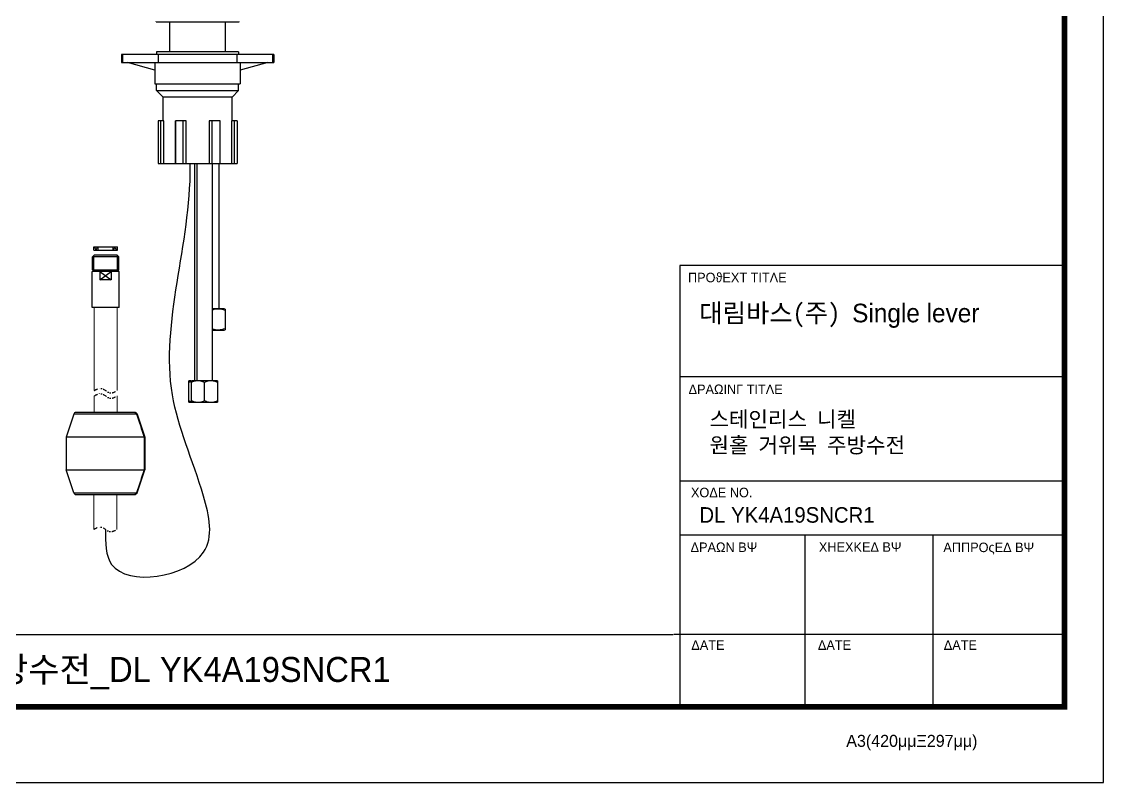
# Model space of a CAD drawing. Extents: x -514 to 953, y 124 to 1198.
# Drawn here: x 293 to 953, y 124 to 587 of the extents above; entities that cross this region are included whole.
import ezdxf

# ---------------------------------------------------------------- set-up
doc = ezdxf.new("R2010")
doc.units = 0
doc.header["$LTSCALE"] = 50
doc.header["$MEASUREMENT"] = 0
doc.linetypes.add('DIVIDE', pattern=[31.75, 12.7, -6.35, 0, -6.35, 0, -6.35])
doc.layers.get('0').update_dxf_attribs({"linetype": 'CONTINUOUS'})
doc.layers.add('1', color=7, linetype='CONTINUOUS')
doc.layers.add('BODY', color=7, linetype='CONTINUOUS')
doc.layers.add('11', color=3, linetype='CONTINUOUS', lineweight=0)
doc.styles.get("Standard").update_dxf_attribs({"font": 'SYMBOL'})
doc.styles.add('단선완성형', font='Gulim.ttf')

msp = doc.modelspace()

# ---------------------------------------------------------------- hatches: boundary and pattern name
at = {"layer": '1'}
h = msp.add_hatch(dxfattribs=at)
h.set_pattern_fill('ANSI37', color=0, scale=10, style=0)
h.set_pattern_definition([(135, (21738.2474, 1234.3352), (0.88388348, 0.88388348), []), (45, (21738.2474, 1234.3352), (0.88388348, -0.88388348), [])])
h.paths.add_polyline_path([(339.9, 449.99), (339.9, 447.99), (337.15, 447.99), (337.15, 449.99)])
h.paths.add_polyline_path([(351.65, 449.99), (351.65, 447.99), (348.9, 447.99), (348.9, 449.99)])

# ---------------------------------------------------------------- linework, layer by layer
at = {"color": 7, "linetype": 'Continuous'}
for p, q in [((375.23, 587.25), (375.23, 587.35)), ((375.23, 587.25), (425.73, 587.25)), ((383.48, 568.85), (383.48, 587.25)), ((417.48, 568.85), (417.48, 587.25)), ((425.73, 587.25), (425.73, 587.35)), ((353.98, 567.35), (353.98, 562.35)), ((446.98, 567.35), (353.98, 567.35)), ((425.48, 568.85), (375.48, 568.85)), ((375.48, 568.85), (375.48, 567.35)), ((425.48, 568.85), (425.48, 567.35)), ((446.98, 567.35), (446.98, 562.35)), ((353.98, 562.35), (446.98, 562.35)), ((374.48, 557.69), (357.65, 562.35)), ((374.48, 562.35), (374.48, 549.35)), ((443.32, 562.35), (426.48, 557.69)), ((426.48, 562.35), (426.48, 549.35)), ((374.48, 549.35), (426.48, 549.35)), ((375.48, 545.35), (375.48, 549.35)), ((425.48, 545.35), (425.48, 549.35)), ((375.48, 545.35), (425.48, 545.35)), ((379.48, 541.35), (375.48, 545.35)), ((421.48, 541.35), (379.48, 541.35)), ((379.48, 526.85), (379.48, 541.35)), ((421.48, 541.35), (425.48, 545.35)), ((421.48, 526.85), (421.48, 541.35)), ((379.85, 526.85), (376.48, 526.85)), ((376.48, 526.85), (376.48, 500.85)), ((379.85, 500.85), (379.85, 526.85)), ((393.54, 526.85), (386.9, 526.85)), ((386.9, 526.85), (386.9, 500.85)), ((393.54, 500.85), (393.54, 526.85)), ((414.18, 526.85), (407.56, 526.85)), ((407.56, 526.85), (407.56, 500.85)), ((414.18, 500.85), (414.18, 526.85)), ((424.48, 526.85), (421.15, 526.85)), ((421.15, 526.85), (421.15, 500.85)), ((424.48, 526.85), (424.48, 500.85)), ((376.48, 500.85), (424.48, 500.85)), ((398.48, 500.85), (398.48, 368.3)), ((399.98, 500.85), (399.98, 368.3)), ((409.38, 500.85), (409.38, 368.3)), ((413.38, 500.85), (413.38, 412.3)), ((416.68, 412.3), (409.38, 412.3)), ((417.18, 412.09), (416.68, 412.3)), ((417.18, 412.09), (417.18, 399.5)), ((409.38, 399.3), (416.68, 399.3)), ((416.68, 399.3), (417.18, 399.5)), ((396.26, 368.3), (395.18, 368.3)), ((395.18, 355.3), (395.18, 368.3)), ((412.68, 368.3), (396.68, 368.3)), ((396.68, 355.3), (396.68, 368.3)), ((404.68, 356.3), (404.68, 367.3)), ((412.68, 368.3), (412.68, 355.3)), ((395.18, 355.3), (412.68, 355.3)), ((324.93, 348.04), (320.27, 334.06)), ((362.13, 349.06), (326.35, 349.06)), ((363.61, 348.04), (368.27, 334.06)), ((367.87, 334.06), (320.27, 334.06)), ((320.27, 334.06), (320.27, 314.06)), ((367.87, 334.06), (367.87, 314.06)), ((368.27, 334.06), (368.16, 334.06)), ((368.16, 314.06), (368.16, 334.06)), ((368.27, 334.06), (368.27, 314.06)), ((320.27, 314.06), (367.87, 314.06)), ((324.93, 300.09), (320.27, 314.06)), ((363.61, 300.09), (368.27, 314.06)), ((368.16, 314.06), (368.27, 314.06)), ((326.35, 299.06), (362.13, 299.06))]:
    msp.add_line(p, q, dxfattribs=at)
at = {"color": 9, "linetype": 'Continuous'}
for p, q in [((354.71, 567.35), (354.71, 562.35)), ((376.56, 562.35), (376.56, 567.35)), ((424.41, 567.35), (424.41, 562.35)), ((446.26, 562.35), (446.26, 567.35)), ((377.87, 526.85), (377.87, 500.85)), ((386.93, 500.85), (386.93, 526.85)), ((391.41, 526.85), (391.41, 500.85)), ((409.42, 500.85), (409.42, 526.85)), ((414.03, 526.85), (414.03, 500.85)), ((422.97, 500.85), (422.97, 526.85)), ((363.26, 348.04), (324.93, 348.04)), ((363.61, 348.04), (363.54, 348.04)), ((324.93, 300.09), (363.26, 300.09)), ((363.54, 300.09), (363.61, 300.09))]:
    msp.add_line(p, q, dxfattribs=at)
at = {"color": 5, "ltscale": 40}
for p, q in [((928.85, 438.62), (694.41, 438.62)), ((928.85, 370.85), (694.41, 370.85)), ((928.85, 370.85), (694.41, 370.85)), ((928.85, 307.11), (694.41, 307.11)), ((928.85, 307.11), (694.41, 307.11)), ((928.85, 274.23), (694.41, 274.23)), ((928.85, 274.23), (694.41, 274.23)), ((770.56, 274.23), (770.56, 169.57)), ((848.71, 274.23), (848.71, 169.57)), ((928.85, 213.77), (690.7, 213.77)), ((928.85, 213.77), (696.24, 213.77)), ((928.85, 169.57), (727.94, 169.57))]:
    msp.add_line(p, q, dxfattribs=at)
at = {"color": 5, "ltscale": 0.5}
msp.add_line((694.41, 438.62), (694.41, 168.15), dxfattribs=at)
at = {"color": 5}
msp.add_line((-490.75, 213.6), (690.42, 213.6), dxfattribs=at)
at = {"ltscale": 0.5}
msp.add_lwpolyline([(-514.33, 123.55), (952.59, 123.55), (952.59, 1198.39), (-514.33, 1198.39)], close=True, dxfattribs=at)
at = {"color": 5, "linetype": 'ByBlock', "lineweight": 200, "const_width": 3.38}
msp.add_lwpolyline([(-490.75, 169.57), (928.85, 169.57), (928.85, 1173.43), (-490.75, 1173.43)], close=True, dxfattribs=at)
at = {"color": 7, "linetype": 'Continuous'}
for centre, radius, start, end in [((398.77, 360.99), 7.26, 107.90373, 109.33318), ((398.81, 360.85), 7.41, 106.72181, 107.90432), ((398.77, 362.61), 7.27, 250.70386, 252.0987), ((398.81, 362.74), 7.41, 252.09822, 253.27824), ((326.35, 347.56), 1.5, 90, 161.56505), ((362.13, 347.59), 1.47, 87.51211, 89.99841), ((362.19, 347.56), 1.5, 18.43495, 90), ((326.35, 300.56), 1.5, 198.43495, 270), ((362.13, 300.54), 1.48, 270.00153, 272.49136), ((362.19, 300.56), 1.5, 270, 341.56505)]:
    msp.add_arc(centre, radius, start, end, dxfattribs=at)
msp.add_spline([(344.24, 277.77), (348.06, 256.43), (404.03, 263.78), (404.03, 298.08), (385.06, 359.82), (395.95, 498.73), (395.92, 500.77)], degree=3)
for points, knots in [([(417.18, 411.3), (415.98, 411.84), (413.95, 412.16), (411.31, 412.05), (410, 411.78), (409.37, 411.56)], [0, 0, 0, 0, 0.499486, 0.748983, 1, 1, 1, 1]), ([(409.37, 400.03), (410, 399.82), (411.31, 399.54), (413.95, 399.43), (415.98, 399.76), (417.18, 400.3)], [0, 0, 0, 0, 0.25101, 0.500514, 1, 1, 1, 1]), ([(400.68, 368.3), (400.34, 368.3), (398.96, 368.22), (397.58, 367.83), (396.68, 367.3)], [0, 0, 0, 0, 0.248849, 1, 1, 1, 1]), ([(404.68, 367.3), (404.38, 367.48), (403.13, 368.08), (401.72, 368.3), (400.68, 368.3)], [0, 0, 0, 0, 0.254579, 1, 1, 1, 1]), ([(408.68, 368.3), (408.34, 368.3), (406.96, 368.22), (405.58, 367.83), (404.68, 367.3)], [0, 0, 0, 0, 0.248854, 1, 1, 1, 1]), ([(412.68, 367.3), (412.38, 367.48), (411.13, 368.08), (409.72, 368.3), (408.68, 368.3)], [0, 0, 0, 0, 0.254593, 1, 1, 1, 1]), ([(396.68, 356.3), (396.99, 356.12), (398.24, 355.51), (399.65, 355.3), (400.68, 355.3)], [0, 0, 0, 0, 0.254575, 1, 1, 1, 1]), ([(400.68, 355.3), (401.03, 355.3), (402.41, 355.37), (403.79, 355.77), (404.68, 356.3)], [0, 0, 0, 0, 0.24885, 1, 1, 1, 1]), ([(404.68, 356.3), (404.99, 356.12), (406.24, 355.51), (407.65, 355.3), (408.68, 355.3)], [0, 0, 0, 0, 0.254579, 1, 1, 1, 1]), ([(408.68, 355.3), (409.03, 355.3), (410.41, 355.37), (411.79, 355.77), (412.68, 356.3)], [0, 0, 0, 0, 0.248849, 1, 1, 1, 1]), ([(363.26, 348.04), (363.21, 348.19), (363.06, 348.47), (362.73, 348.8), (362.31, 349.02), (362, 349.06), (361.85, 349.06)], [0, 0, 0, 0, 0.251041, 0.501306, 0.750856, 1, 1, 1, 1]), ([(362.19, 349.06), (362.34, 349.06), (362.64, 349), (363.04, 348.78), (363.35, 348.45), (363.49, 348.18), (363.54, 348.04)], [0, 0, 0, 0, 0.249191, 0.498745, 0.749, 1, 1, 1, 1]), ([(361.85, 299.06), (362, 299.06), (362.31, 299.11), (362.73, 299.33), (363.06, 299.66), (363.21, 299.94), (363.26, 300.09)], [0, 0, 0, 0, 0.249144, 0.498694, 0.74896, 1, 1, 1, 1]), ([(363.54, 300.09), (363.49, 299.95), (363.35, 299.68), (363.04, 299.35), (362.64, 299.13), (362.34, 299.07), (362.19, 299.07)], [0, 0, 0, 0, 0.251, 0.501256, 0.750809, 1, 1, 1, 1])]:
    msp.add_open_spline(points, degree=3, knots=knots, dxfattribs=at)
at = {"color": 2, "linetype": 'DIVIDE', "ltscale": 0.003644}
for points in [[(337.4, 362.38), (341.6, 363.78), (347.2, 360.98), (351.4, 362.38)], [(337.4, 359.12), (341.6, 360.52), (347.2, 357.72), (351.4, 359.12)], [(337.24, 277.77), (341.44, 279.17), (347.04, 276.37), (351.24, 277.77)]]:
    msp.add_spline(points, degree=3, dxfattribs=at)
at = {"color": 7, "linetype": 'Continuous'}
for points in [[(396.36, 367.84), (395.95, 367.7), (395.56, 367.52), (395.18, 367.3)], [(395.18, 356.3), (395.56, 356.07), (395.96, 355.89), (396.37, 355.75)], [(363.26, 348.04), (364.8, 343.38), (366.34, 338.72), (367.87, 334.06)], [(368.16, 334.06), (366.62, 338.72), (365.08, 343.38), (363.54, 348.04)], [(367.87, 314.06), (366.34, 309.41), (364.8, 304.75), (363.26, 300.09)], [(363.54, 300.09), (365.08, 304.75), (366.62, 309.41), (368.16, 314.06)]]:
    msp.add_open_spline(points, degree=3, dxfattribs=at)
at = {"layer": '1', "color": 0}
for p, q in [((337.15, 447.99), (337.15, 449.99)), ((337.15, 449.99), (351.65, 449.99)), ((339.9, 447.99), (339.9, 449.99)), ((348.9, 447.99), (348.9, 449.99)), ((351.65, 447.99), (351.65, 449.99)), ((337.4, 444.99), (336.4, 443.99)), ((336.4, 435.99), (336.4, 443.99)), ((337.15, 447.99), (351.65, 447.99)), ((337.15, 435.99), (337.15, 444.74)), ((351.4, 444.99), (337.4, 444.99)), ((351.4, 444.99), (352.4, 443.99)), ((351.65, 435.99), (351.65, 444.74)), ((352.4, 435.99), (352.4, 443.99)), ((336.4, 435.99), (352.4, 435.99)), ((337.15, 434.99), (337.15, 435.99)), ((351.65, 434.99), (351.65, 435.99)), ((352.65, 434.99), (336.15, 434.99)), ((336.15, 412.99), (336.15, 434.99)), ((340.96, 434.99), (347.83, 429.99)), ((340.96, 429.99), (347.83, 434.99)), ((340.96, 434.99), (340.96, 429.99)), ((347.83, 429.99), (340.96, 429.99)), ((347.83, 434.99), (347.83, 429.99)), ((352.65, 412.99), (352.65, 434.99)), ((352.65, 412.99), (336.15, 412.99))]:
    msp.add_line(p, q, dxfattribs=at)
at = {"layer": '11', "color": 0}
for p, q in [((337.4, 412.99), (337.4, 362.38)), ((351.4, 362.38), (351.4, 412.99)), ((337.4, 349.06), (337.4, 359.12)), ((351.4, 359.12), (351.4, 349.06)), ((337.24, 299.06), (337.24, 277.77)), ((351.24, 277.77), (351.24, 299.06))]:
    msp.add_line(p, q, dxfattribs=at)
at = {"layer": 'BODY', "color": 0, "linetype": 'Continuous', "ltscale": 0.3}
msp.add_line((352.4, 443.99), (336.4, 443.99), dxfattribs=at)

# ---------------------------------------------------------------- texts
at = {"color": 5, "ltscale": 40}
for s, height, p in [('PROJECT TITLE', 5.7888, (699.37, 428.41)), ('DRAWING TITLE', 5.7888, (699.74, 360.28)), ('CODE NO.', 5.789, (701.2, 297.36)), ('DRAWN BY', 5.789, (700.97, 264)), ('CHECKED BY', 5.789, (779.18, 264.1)), ('APPROVED BY', 5.7888, (855.04, 263.91)), ('DATE', 5.789, (701.42, 204.33)), ('DATE', 5.789, (778.57, 204.33)), ('DATE', 5.789, (855.3, 204.33)), ('A3(420mmX297mm)', 7.3061, (795.87, 145.2))]:
    msp.add_text(s, height=height, dxfattribs=at).set_placement(p)
at = {"attachment_point": 1, "style": '단선완성형'}
for s, insert, char_height, width in [('{\\fGulimChe|b0|i0|c129|p49;대림바스(주) }Single lever', (706.26, 415.34), 11.3478, 182.3846), ('{\\fGulimChe|b0|i0|c129|p49; 스테인리스 니켈\\P 원홀 거위목 주방수전 }', (706.36, 349.66), 9.4733, 159.4258), ('DL YK4A19SNCR1', (706.36, 291.32), 9.4733, 159.4258)]:
    msp.add_mtext(s, dxfattribs=dict(at, insert=insert, char_height=char_height, width=width))
at = {"color": 2, "insert": (-227.39, 199.98), "char_height": 15.22493, "width": 895.0871, "attachment_point": 1, "style": '단선완성형'}
msp.add_mtext('대림바스(주){\\fHYwulM|b0|i0|c129|p18; Single lever_}스테인리스 니켈{\\fHYwulM|b0|i0|c129|p18;_}원홀 거위목 주방수전{\\fHYwulM|b0|i0|c129|p18;_DL YK4A19SNCR1}', dxfattribs=at)

doc.saveas('drawing.dxf')
